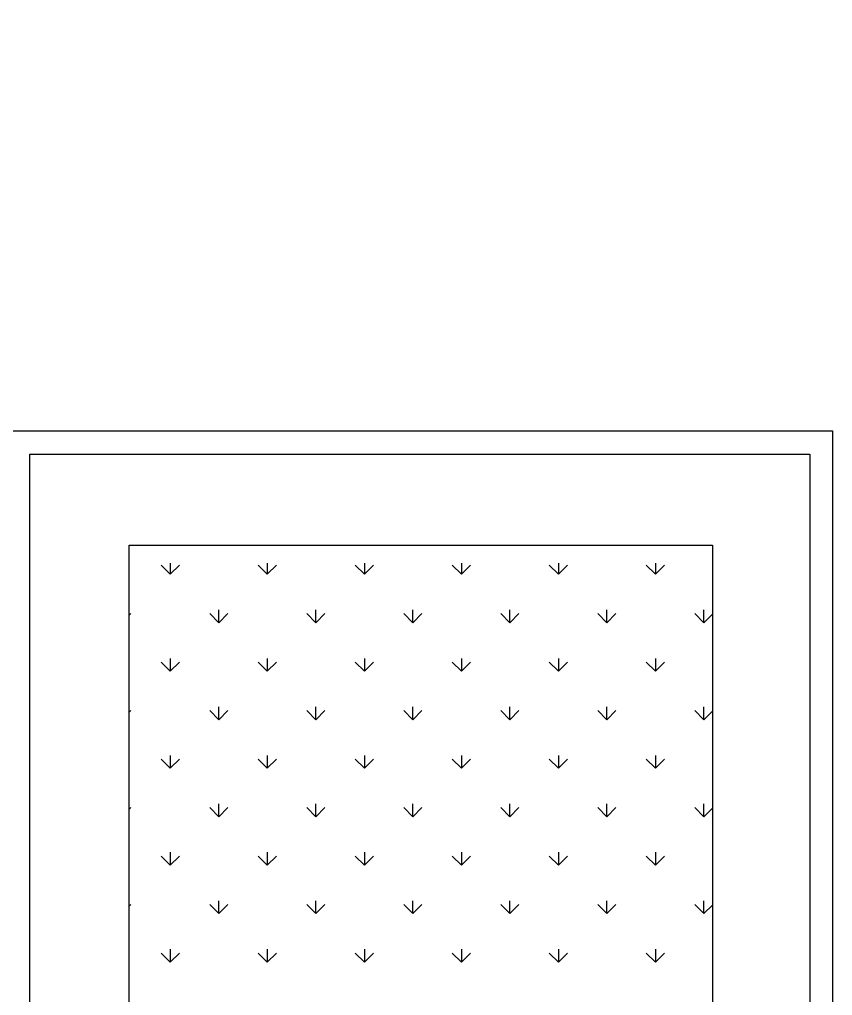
# Model space of a CAD drawing. Header units: millimetres. Extents: x -11 to 211, y -5 to 120.
# Drawn here: x 167.39 to 174.5, y 69.61 to 78.15 of the extents above; entities that cross this region are included whole.
import ezdxf

# ---------------------------------------------------------------- set-up
doc = ezdxf.new("R2010")
doc.units = ezdxf.units.MM
doc.header["$LTSCALE"] = 0.1
doc.header["$MEASUREMENT"] = 0
doc.layers.add('A_HACH_STRUC', color=7, linetype='CONTINUOUS')
doc.layers.add('A_VEGETATION', color=3, linetype='CONTINUOUS')

msp = doc.modelspace()

# ---------------------------------------------------------------- hatches: boundary and pattern name
at = {"layer": 'A_HACH_STRUC'}
h = msp.add_hatch(dxfattribs=at)
h.set_pattern_fill('ANSI31', color=8, scale=0.5, angle=359.76959, style=0)
h.paths.add_polyline_path([(160.0499, 113.8961), (159.5499, 113.8961), (159.5499, 114.3961), (160.0499, 114.3961)])
h.paths.add_polyline_path([(159.2999, 106.6962), (159.2999, 107.1962), (160.0499, 107.1962), (160.0499, 106.6962)])
h.paths.add_polyline_path([(167.2499, 106.6962), (166.7499, 106.6962), (166.7499, 107.1962), (167.2499, 107.1962)])
h.paths.add_polyline_path([(152.8499, 77.8962), (152.3499, 77.8962), (152.3499, 78.3962), (152.8499, 78.3962)])
h.paths.add_polyline_path([(159.5499, 77.8962), (159.3999, 77.8962), (159.3999, 78.3962), (160.0499, 78.3962), (160.0499, 77.8962)], flags=16)
h.paths.add_polyline_path([(174.4499, 107.1962), (174.4499, 106.6962), (173.9499, 106.6962), (173.9499, 107.1962)])
h.paths.add_polyline_path([(174.4499, 99.9962), (173.9499, 99.9962), (173.9499, 99.4962), (174.4499, 99.4962)])
h.paths.add_polyline_path([(159.4501, 92.3962), (159.4501, 92.6462), (160.1999, 92.6462), (160.1999, 92.3962)], flags=17)
h.paths.add_polyline_path([(159.4501, 92.3962), (159.4501, 92.6462)], flags=16)
h.paths.add_polyline_path([(159.4501, 92.9462), (159.4501, 92.6962)], flags=16)
h.paths.add_polyline_path([(159.4501, 92.9462), (159.4501, 92.6962), (160.1999, 92.6962), (160.1999, 92.9462)], flags=17)
h.paths.add_polyline_path([(160.0499, 85.5962), (160.0499, 85.0962), (159.5499, 85.0962), (159.5499, 85.5962)], flags=17)
h.paths.add_polyline_path([(152.8499, 85.5962), (152.8499, 85.0962), (152.3499, 85.0962), (152.3499, 85.5962)])
h.paths.add_polyline_path([(145.9999, 85.5962), (145.9999, 85.0962), (145.4999, 85.0962), (145.4999, 85.5962)])
h.paths.add_polyline_path([(145.9999, 78.3962), (145.9999, 77.8962), (145.4999, 77.8962), (145.4999, 78.3962)])
edge = h.paths.add_edge_path()
edge.add_line((166.3748, 85.3966), (166.3748, 85.2962))
edge.add_line((166.3748, 78.1965), (166.3748, 78.0962))
edge.add_line((167.0998, 85.2217), (167.0998, 85.4714))
edge.add_line((166.8749, 85.0963), (166.8749, 85.2217))
edge.add_line((167.0998, 85.2217), (166.8749, 85.2217))
edge.add_line((167.0998, 85.4714), (166.8749, 85.4714))
edge.add_line((166.8749, 85.5962), (166.8749, 85.4714))
edge.add_line((166.8749, 85.0962), (166.3748, 85.0962))
edge.add_line((166.3748, 85.0962), (166.3748, 85.2962))
edge.add_line((166.3748, 85.3966), (166.3748, 85.5962))
edge.add_line((166.3748, 85.5962), (166.8749, 85.5962))
edge.add_line((152.3749, 99.6216), (152.3749, 99.8713))
edge.add_line((152.3749, 99.6216), (152.5999, 99.6216))
edge.add_line((152.3749, 99.8713), (152.5999, 99.8713))
edge.add_line((152.5999, 99.9962), (152.5999, 99.8713))
edge.add_line((153.0999, 99.7965), (153.0999, 99.9962))
edge.add_line((153.0999, 99.9962), (152.5999, 99.9962))
edge.add_line((152.5999, 99.4962), (152.5999, 99.6216))
edge.add_line((152.5999, 99.4962), (153.0999, 99.4962))
edge.add_line((153.0999, 99.4962), (153.0999, 99.7965))
edge.add_line((167.0998, 78.0217), (167.0998, 78.2714))
edge.add_line((166.8749, 77.8962), (166.8749, 78.0217))
edge.add_line((167.0998, 78.0217), (166.8749, 78.0217))
edge.add_line((167.0998, 78.2714), (166.8749, 78.2714))
edge.add_line((166.8749, 78.3962), (166.8749, 78.2714))
edge.add_line((166.8749, 77.8962), (166.3748, 77.8962))
edge.add_line((166.3748, 77.8962), (166.3748, 78.0962))
edge.add_line((166.3748, 78.1965), (166.3748, 78.3962))
edge.add_line((166.3748, 78.3962), (166.8749, 78.3962))

# ---------------------------------------------------------------- linework, layer by layer
at = {"layer": 'A_VEGETATION', "color": 8, "linetype": 'Continuous'}
for p, q in [((168.6291, 73.3719), (168.7086, 73.2924)), ((168.7086, 73.3909), (168.7086, 73.2924)), ((168.7882, 73.3719), (168.7086, 73.2924)), ((169.5572, 73.2924), (169.4776, 73.3719)), ((169.5571, 73.3909), (169.5571, 73.2924)), ((169.5572, 73.2924), (169.6367, 73.3719)), ((170.3262, 73.3719), (170.4057, 73.2924)), ((170.4057, 73.3909), (170.4057, 73.2924)), ((170.4853, 73.3719), (170.4057, 73.2924)), ((171.2542, 73.2924), (171.1747, 73.3719)), ((171.2542, 73.3909), (171.2542, 73.2924)), ((171.2542, 73.2924), (171.3338, 73.3719)), ((172.0232, 73.3719), (172.1028, 73.2924)), ((172.1027, 73.3909), (172.1027, 73.2924)), ((172.1823, 73.3719), (172.1028, 73.2924)), ((172.9513, 73.2924), (172.8717, 73.3719)), ((172.9513, 73.3909), (172.9513, 73.2924)), ((172.9513, 73.2923), (173.0308, 73.3719)), ((168.3639, 72.9477), (168.3498, 72.9335)), ((169.0534, 72.9476), (169.1329, 72.8681)), ((169.1329, 72.8681), (169.1329, 72.9806)), ((169.1329, 72.8681), (169.2125, 72.9476)), ((169.9814, 72.8681), (169.9019, 72.9477)), ((169.9814, 72.8681), (169.9814, 72.9806)), ((170.061, 72.9476), (169.9814, 72.8681)), ((170.7504, 72.9477), (170.83, 72.8681)), ((170.8299, 72.8681), (170.8299, 72.9806)), ((170.83, 72.8681), (170.9095, 72.9476)), ((171.6785, 72.8681), (171.5989, 72.9477)), ((171.6785, 72.8681), (171.6785, 72.9806)), ((171.7581, 72.9476), (171.6785, 72.8681)), ((172.4475, 72.9477), (172.527, 72.8681)), ((172.527, 72.8681), (172.527, 72.9806)), ((172.527, 72.8681), (172.6066, 72.9476)), ((173.3756, 72.8681), (173.296, 72.9477)), ((173.3755, 72.8681), (173.3755, 72.9806)), ((173.4498, 72.9423), (173.3756, 72.8681)), ((168.7086, 72.4438), (168.6291, 72.5234)), ((168.7086, 72.5563), (168.7086, 72.4438)), ((168.7086, 72.4438), (168.7882, 72.5234)), ((169.4776, 72.5234), (169.5572, 72.4438)), ((169.5571, 72.5563), (169.5571, 72.4438)), ((169.6367, 72.5234), (169.5572, 72.4438)), ((170.4057, 72.4438), (170.3261, 72.5234)), ((170.4057, 72.5563), (170.4057, 72.4438)), ((170.4057, 72.4438), (170.4853, 72.5234)), ((171.1747, 72.5234), (171.2542, 72.4438)), ((171.2542, 72.5563), (171.2542, 72.4438)), ((171.3338, 72.5234), (171.2542, 72.4438)), ((172.1028, 72.4438), (172.0232, 72.5234)), ((172.1027, 72.5563), (172.1027, 72.4438)), ((172.1028, 72.4438), (172.1823, 72.5234)), ((172.8717, 72.5234), (172.9513, 72.4438)), ((172.9513, 72.5563), (172.9513, 72.4438)), ((173.0309, 72.5234), (172.9513, 72.4438)), ((168.3498, 72.085), (168.3639, 72.0991)), ((169.1329, 72.0196), (169.0534, 72.0991)), ((169.1329, 72.0196), (169.1329, 72.1321)), ((169.2125, 72.0991), (169.1329, 72.0196)), ((169.9019, 72.0991), (169.9814, 72.0196)), ((169.9814, 72.0196), (169.9814, 72.1321)), ((169.9814, 72.0196), (170.061, 72.0991)), ((170.83, 72.0196), (170.7504, 72.0991)), ((170.8299, 72.0196), (170.8299, 72.1321)), ((170.9095, 72.0991), (170.83, 72.0196)), ((171.5989, 72.0991), (171.6785, 72.0196)), ((171.6785, 72.0196), (171.6785, 72.1321)), ((171.6785, 72.0196), (171.7581, 72.0991)), ((172.527, 72.0196), (172.4475, 72.0991)), ((172.527, 72.0196), (172.527, 72.1321)), ((172.6066, 72.0991), (172.527, 72.0196)), ((173.296, 72.0991), (173.3756, 72.0196)), ((173.3755, 72.0196), (173.3755, 72.1321)), ((173.3756, 72.0196), (173.4498, 72.0938)), ((168.6291, 71.6748), (168.7086, 71.5953)), ((168.7086, 71.7078), (168.7086, 71.5953)), ((168.7882, 71.6749), (168.7087, 71.5953)), ((169.5572, 71.5953), (169.4776, 71.6749)), ((169.5571, 71.7078), (169.5571, 71.5953)), ((169.5572, 71.5953), (169.6367, 71.6748)), ((170.3261, 71.6749), (170.4057, 71.5953)), ((170.4057, 71.7078), (170.4057, 71.5953)), ((170.4853, 71.6748), (170.4057, 71.5953)), ((171.2542, 71.5953), (171.1747, 71.6749)), ((171.2542, 71.7078), (171.2542, 71.5953)), ((171.2542, 71.5953), (171.3338, 71.6748)), ((172.0232, 71.6749), (172.1028, 71.5953)), ((172.1027, 71.7078), (172.1027, 71.5953)), ((172.1823, 71.6748), (172.1028, 71.5953)), ((172.9513, 71.5953), (172.8717, 71.6749)), ((172.9513, 71.7078), (172.9513, 71.5953)), ((172.9513, 71.5953), (173.0309, 71.6748)), ((168.3639, 71.2506), (168.3498, 71.2365)), ((169.0533, 71.2506), (169.1329, 71.171)), ((169.1329, 71.171), (169.1329, 71.2835)), ((169.1329, 71.171), (169.2125, 71.2506)), ((169.9814, 71.171), (169.9019, 71.2506)), ((169.9814, 71.171), (169.9814, 71.2835)), ((170.061, 71.2506), (169.9814, 71.171)), ((170.7504, 71.2506), (170.83, 71.171)), ((170.8299, 71.171), (170.8299, 71.2835)), ((170.83, 71.171), (170.9095, 71.2506)), ((171.6785, 71.171), (171.5989, 71.2506)), ((171.6785, 71.171), (171.6785, 71.2835)), ((171.7581, 71.2506), (171.6785, 71.171)), ((172.4475, 71.2506), (172.527, 71.171)), ((172.527, 71.171), (172.527, 71.2835)), ((172.527, 71.171), (172.6066, 71.2506)), ((173.3756, 71.1711), (173.296, 71.2506)), ((173.3755, 71.171), (173.3755, 71.2835)), ((173.4498, 71.2452), (173.3756, 71.171)), ((168.7086, 70.7468), (168.6291, 70.8263)), ((168.7086, 70.8593), (168.7086, 70.7468)), ((168.7087, 70.7468), (168.7882, 70.8263)), ((169.4776, 70.8263), (169.5572, 70.7468)), ((169.5571, 70.8593), (169.5571, 70.7468)), ((169.6367, 70.8263), (169.5572, 70.7468)), ((170.4057, 70.7468), (170.3261, 70.8263)), ((170.4057, 70.8593), (170.4057, 70.7468)), ((170.4057, 70.7468), (170.4853, 70.8263)), ((171.1747, 70.8263), (171.2542, 70.7468)), ((171.2542, 70.8593), (171.2542, 70.7468)), ((171.3338, 70.8263), (171.2542, 70.7468)), ((172.1028, 70.7468), (172.0232, 70.8263)), ((172.1027, 70.8593), (172.1027, 70.7468)), ((172.1028, 70.7468), (172.1823, 70.8263)), ((172.8717, 70.8263), (172.9513, 70.7468)), ((172.9513, 70.8593), (172.9513, 70.7468)), ((173.0309, 70.8263), (172.9513, 70.7468)), ((168.3498, 70.3879), (168.3639, 70.4021)), ((169.1329, 70.3225), (169.0533, 70.4021)), ((169.1329, 70.3225), (169.1329, 70.435)), ((169.2125, 70.4021), (169.1329, 70.3225)), ((169.9019, 70.4021), (169.9814, 70.3225)), ((169.9814, 70.3225), (169.9814, 70.435)), ((169.9815, 70.3225), (170.061, 70.4021)), ((170.83, 70.3225), (170.7504, 70.4021)), ((170.8299, 70.3225), (170.8299, 70.435)), ((170.9095, 70.402), (170.83, 70.3225)), ((171.5989, 70.4021), (171.6785, 70.3225)), ((171.6785, 70.3225), (171.6785, 70.435)), ((171.6785, 70.3225), (171.7581, 70.402)), ((172.527, 70.3225), (172.4475, 70.4021)), ((172.527, 70.3225), (172.527, 70.435)), ((172.6066, 70.402), (172.527, 70.3225)), ((173.296, 70.4021), (173.3756, 70.3225)), ((173.3755, 70.3225), (173.3755, 70.435)), ((173.3756, 70.3225), (173.4498, 70.3967)), ((168.6291, 69.9778), (168.7086, 69.8982)), ((168.7086, 70.0108), (168.7086, 69.8983)), ((168.7882, 69.9778), (168.7087, 69.8982)), ((169.5572, 69.8982), (169.4776, 69.9778)), ((169.5571, 70.0108), (169.5571, 69.8983)), ((169.5572, 69.8982), (169.6367, 69.9778)), ((170.3261, 69.9778), (170.4057, 69.8982)), ((170.4057, 70.0108), (170.4057, 69.8983)), ((170.4853, 69.9778), (170.4057, 69.8982)), ((171.2542, 69.8982), (171.1747, 69.9778)), ((171.2542, 70.0108), (171.2542, 69.8983)), ((171.2543, 69.8982), (171.3338, 69.9778)), ((172.0232, 69.9778), (172.1028, 69.8982)), ((172.1027, 70.0108), (172.1027, 69.8983)), ((172.1823, 69.9778), (172.1028, 69.8982)), ((172.9513, 69.8983), (172.8717, 69.9778)), ((172.9513, 70.0108), (172.9513, 69.8983)), ((172.9513, 69.8982), (173.0309, 69.9778))]:
    msp.add_line(p, q, dxfattribs=at)
at = {"layer": 'A_VEGETATION', "color": 8}
for points in [[(167.2999, 74.5462), (174.4999, 74.5462), (174.4999, 67.4962)], [(168.3498, 68.5462), (168.3498, 73.5462), (173.4499, 73.5462), (173.4499, 68.5462)]]:
    msp.add_lwpolyline(points, dxfattribs=at)
msp.add_lwpolyline([(167.4804, 67.6708), (167.4804, 74.3432), (174.3027, 74.3432), (174.3027, 67.6708)], close=True, dxfattribs=at)

doc.saveas('drawing.dxf')
